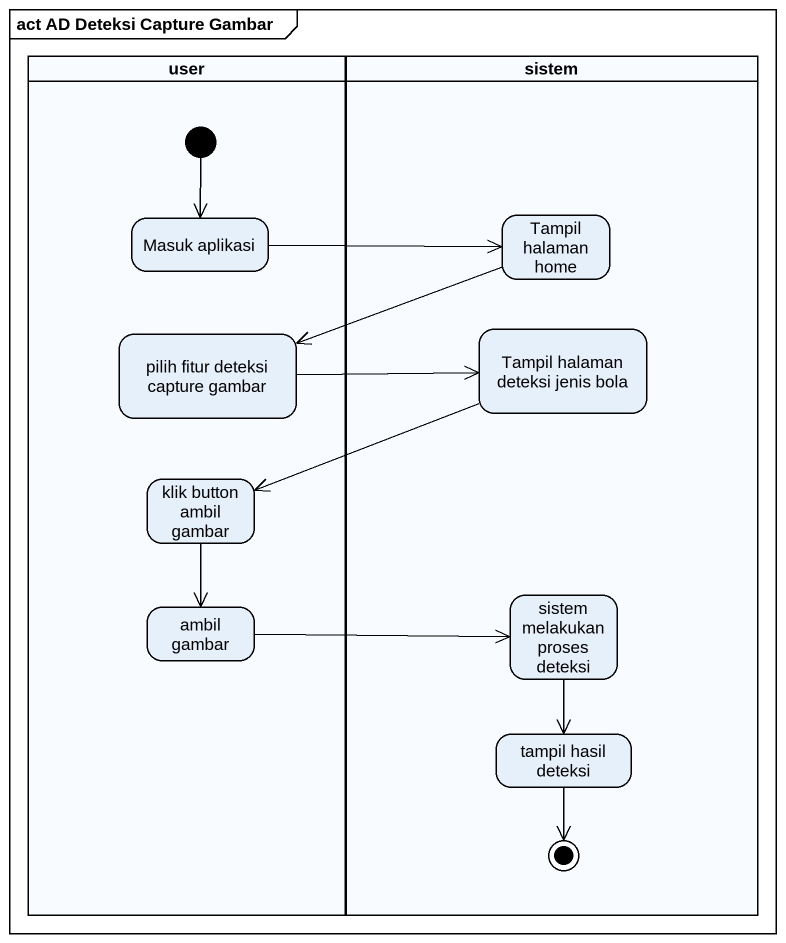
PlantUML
@startuml
mainframe act AD Deteksi Capture Gambar
hide empty description
state user <<partition>> {
  state "Masuk aplikasi" as Masuk_aplikasi
  state "pilih fitur deteksi capture gambar" as pilih_fitur_deteksi_capture
  state "klik button ambil gambar" as klik_button_ambil_gambar
  state "ambil gambar" as ambil_gambar
  [*] --> Masuk_aplikasi
}
state sistem <<partition>> {
  state "Tampil halaman home" as Tampil_halaman_home
  state "Tampil halaman deteksi jenis bola" as Tampil_halaman_deteksi
  state "sistem melakukan proses deteksi" as sistem_melakukan_proses
  state "tampil hasil deteksi" as tampil_hasil_deteksi
  tampil_hasil_deteksi --> [*]
}
Masuk_aplikasi -right-> Tampil_halaman_home
Tampil_halaman_home -left-> pilih_fitur_deteksi_capture
pilih_fitur_deteksi_capture -right-> Tampil_halaman_deteksi
Tampil_halaman_deteksi -left-> klik_button_ambil_gambar
klik_button_ambil_gambar --> ambil_gambar
sistem_melakukan_proses --> tampil_hasil_deteksi
ambil_gambar -right-> sistem_melakukan_proses
@enduml
